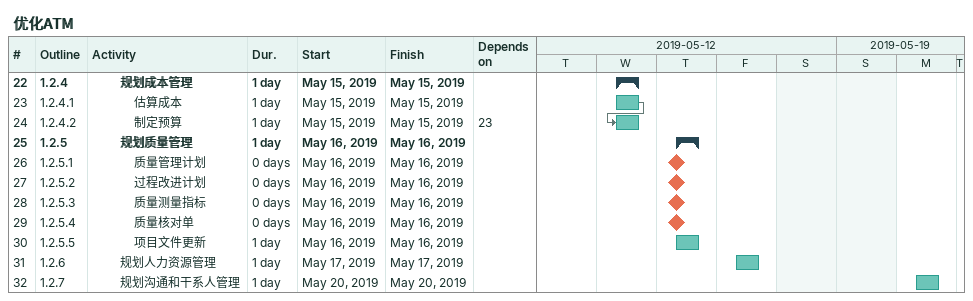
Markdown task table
优化ATM

| ID | WBS | Task | Duration | Start | Finish | Predecessors |
|---|---|---|---|---|---|---|
| 22 | 1.2.4 | **规划成本管理** | 1d | 2019-05-15 | 2019-05-15 |  |
| 23 | 1.2.4.1 | 估算成本 | 1d | 2019-05-15 | 2019-05-15 |  |
| 24 | 1.2.4.2 | 制定预算 | 1d | 2019-05-15 | 2019-05-15 | 23 |
| 25 | 1.2.5 | **规划质量管理** | 1d | 2019-05-16 | 2019-05-16 |  |
| 26 | 1.2.5.1 | 质量管理计划 | 0d | 2019-05-16 | 2019-05-16 |  |
| 27 | 1.2.5.2 | 过程改进计划 | 0d | 2019-05-16 | 2019-05-16 |  |
| 28 | 1.2.5.3 | 质量测量指标 | 0d | 2019-05-16 | 2019-05-16 |  |
| 29 | 1.2.5.4 | 质量核对单 | 0d | 2019-05-16 | 2019-05-16 |  |
| 30 | 1.2.5.5 | 项目文件更新 | 1d | 2019-05-16 | 2019-05-16 |  |
| 31 | 1.2.6 | 规划人力资源管理 | 1d | 2019-05-17 | 2019-05-17 |  |
| 32 | 1.2.7 | 规划沟通和干系人管理 | 1d | 2019-05-20 | 2019-05-20 |  |
